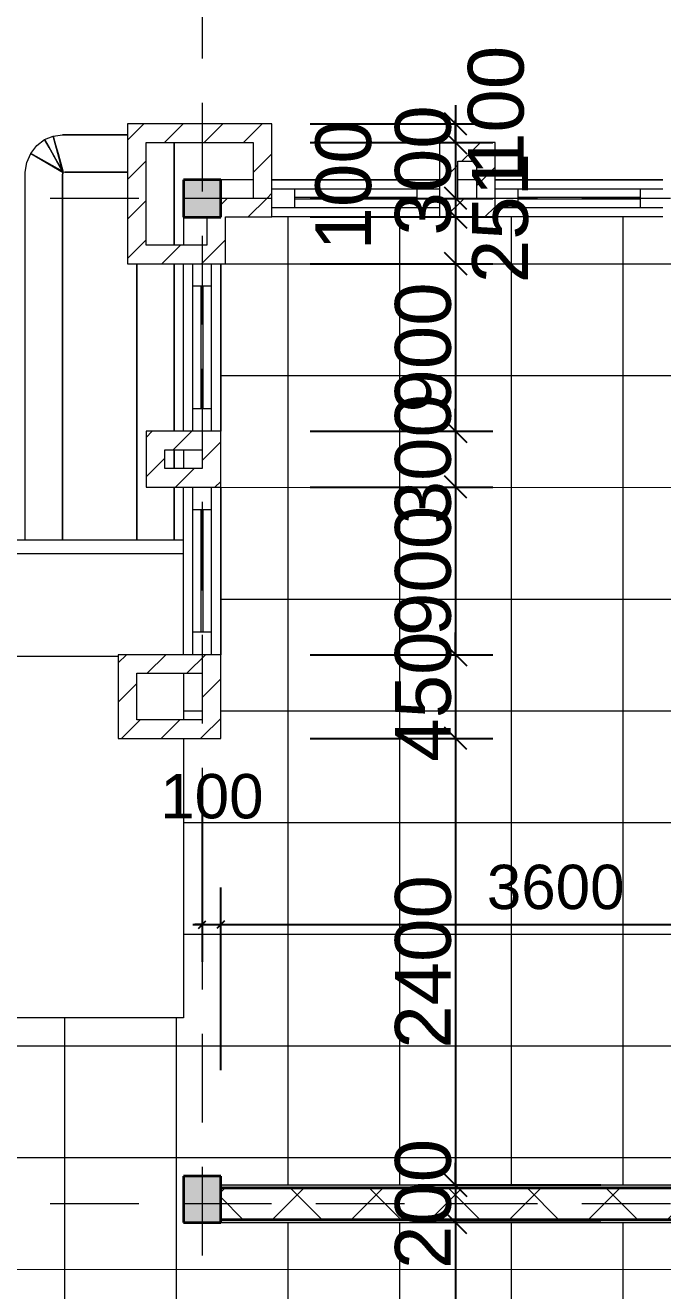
# Model space of a CAD drawing. Header units: millimetres. Extents: x -20510 to 108935, y -243239 to 20306.
# Drawn here: x -400 to 3025, y -97666 to -90870 of the extents above; entities that cross this region are included whole.
import ezdxf

# ---------------------------------------------------------------- set-up
doc = ezdxf.new("R2010")
doc.units = ezdxf.units.MM
doc.linetypes.add('Hidden', pattern=[714.375, 476.25, -238.125])
for name, color, linetype, lineweight in [('A-ANNO-DIMS', 1, 'Continuous', 9), ('A-FLOR', 7, 'Continuous', 9), ('A-FLOR-PATT', 8, 'Continuous', 9), ('A-GLAZ', 4, 'Continuous', 18), ('A-WALL', 7, 'Continuous', 25), ('A-WALL-PATT', 8, 'Continuous', 18), ('G-IMPT', 8, 'Continuous', 9), ('S-COLS', 7, 'Continuous', 25), ('S-GRID', 1, 'Continuous', 9)]:
    doc.layers.add(name, color=color, linetype=linetype, lineweight=lineweight)
doc.styles.add('Arial_2', font='arial.ttf', dxfattribs={"height": 300})
doc.styles.add('Arial_5', font='arial.ttf', dxfattribs={"height": 238.125})
doc.dimstyles.new('kt_nam', dxfattribs={"dimscale": 304.8, "dimtxt": 255.06485, "dimasz": 0.393701, "dimexe": 0.656168, "dimexo": 0.0625, "dimgap": 0.065617, "dimtad": 1, "dimdec": 0, "dimzin": 0, "dimdsep": 46, "dimtxsty": 'Arial_2', "dimblk1": 'OBLIQUE', "dimblk2": 'OBLIQUE', "dimsah": 1, "dimcen": 0.09, "dimdle": 0.328084, "dimazin": 0, "dimtfac": 1, "dimtdec": 4, "dimtix": 1, "dimtmove": 2, "dimatfit": 3, "dimfxl": 2.624672, "dimfxlon": 1, "dimtvp": 1, "dimtolj": 1, "dimtzin": 0, "dimarcsym": 2})
doc.dimstyles.new('kt_nam_1', dxfattribs={"dimscale": 304.8, "dimtxt": 255.06485, "dimasz": 0.393701, "dimexe": 0.656168, "dimexo": 0.0625, "dimgap": 0.065617, "dimtad": 1, "dimdec": 0, "dimzin": 0, "dimdsep": 46, "dimtxsty": 'Arial_2', "dimblk1": 'OBLIQUE', "dimblk2": 'OBLIQUE', "dimsah": 1, "dimcen": 0.09, "dimdle": 0.328084, "dimazin": 0, "dimtfac": 1, "dimtdec": 4, "dimtix": 1, "dimtmove": 0, "dimatfit": 3, "dimfxl": 2.624672, "dimfxlon": 1, "dimtvp": 1, "dimtolj": 1, "dimtzin": 0, "dimarcsym": 2})
doc.dimstyles.new('SecretInternalLinAngDimStyle5p4736185', dxfattribs={"dimscale": 304.8, "dimtxt": 242.94927, "dimasz": 0.130208, "dimexe": 0.656168, "dimexo": 0.0625, "dimgap": 0.260417, "dimtad": 1, "dimdec": 0, "dimrnd": 100, "dimzin": 0, "dimdsep": 46, "dimtxsty": 'Arial_5', "dimblk1": 'OBLIQUE', "dimblk2": 'OBLIQUE', "dimsah": 1, "dimcen": 0.09, "dimdle": 0.492126, "dimazin": 0, "dimtfac": 1, "dimtdec": 4, "dimtix": 1, "dimtmove": 0, "dimatfit": 3, "dimfxl": 2.624672, "dimfxlon": 1, "dimtvp": 1, "dimtolj": 1, "dimtzin": 0, "dimarcsym": 2})
doc.dimstyles.new('SecretInternalLinAngDimStyle5p4736185_1', dxfattribs={"dimscale": 304.8, "dimtxt": 242.94927, "dimasz": 0.130208, "dimexe": 0.656168, "dimexo": 0.0625, "dimgap": 0.260417, "dimtad": 1, "dimdec": 0, "dimrnd": 100, "dimzin": 0, "dimdsep": 46, "dimtxsty": 'Arial_5', "dimblk1": 'OBLIQUE', "dimblk2": 'OBLIQUE', "dimsah": 1, "dimcen": 0.09, "dimdle": 0.492126, "dimazin": 0, "dimtfac": 1, "dimtdec": 4, "dimtix": 1, "dimtmove": 2, "dimatfit": 3, "dimfxl": 2.624672, "dimfxlon": 1, "dimtvp": 1, "dimtolj": 1, "dimtzin": 0, "dimarcsym": 2})
pattern_1 = [(45, (0, -105000), (-106.066, 106.066), [])]
pattern_2 = [(0, (0, -105000), (406.4, 101.6), [33.528, -271.272, 33.528, -271.272, -1625.6]), (0, (0, -105000), (406.4, 101.6), [-609.6, 33.528, -576.072, 33.528, -271.272, -711.2]), (0, (0, -105000), (406.4, 101.6), [-1524, 33.528, -169.672, 33.528, -474.472]), (120, (152.4, -104949.2), (-291.18818, 301.15272), [33.528, -271.272, 33.528, -271.272, -1625.6]), (120, (152.4, -104949.2), (-291.18818, 301.15272), [-609.6, 33.528, -576.072, 33.528, -271.272, -711.2]), (120, (152.4, -104949.2), (-291.18818, 301.15272), [-1524, 33.528, -169.672, 33.528, -474.472]), (240, (203.2, -104746), (-115.21182, -402.75272), [33.528, -271.272, 33.528, -271.272, -1625.6]), (240, (203.2, -104746), (-115.21182, -402.75272), [-609.6, 33.528, -576.072, 33.528, -271.272, -711.2]), (240, (203.2, -104746), (-115.21182, -402.75272), [-1524, 33.528, -169.672, 33.528, -474.472])]

# ---------------------------------------------------------------- blocks, each defined once
blk = doc.blocks.new('Window_K2_Stack - Window_K2_Stack-2377845-04_MẶT BẰNG TẦNG 4')
at = {"layer": 'A-GLAZ'}
for p, q in [((-450, 100), (450, 100)), ((-450, 100), (450, 100)), ((-450, 50), (450, 50)), ((-328.75, -50), (-328.75, 50)), ((-328.75, 5), (328.75, 5)), ((328.75, -50), (328.75, 50)), ((-450, -50), (450, -50)), ((-328.75, -5), (328.75, -5)), ((450, -100), (-450, -100)), ((-450, -100), (450, -100))]:
    blk.add_line(p, q, dxfattribs=at)
blk = doc.blocks.new('M_Concrete-Rectangular-Column - COT200X250-2391840-04_MẶT BẰNG TẦNG 4')
at = {"layer": 'S-COLS', "lineweight": 35}
blk.add_hatch(color=256, dxfattribs=at).paths.add_polyline_path([(100, -125), (100, 125), (-100, 125), (-100, -125)])
for p, q in [((100, 125), (-100, 125)), ((-100, 125), (-100, -125)), ((100, -125), (100, 125)), ((-100, -125), (100, -125))]:
    blk.add_line(p, q, dxfattribs=at)
blk = doc.blocks.new('M_Concrete-Rectangular-Column - COT200X200-2391842-04_MẶT BẰNG TẦNG 4')
at = {"layer": 'S-COLS', "lineweight": 35}
blk.add_hatch(color=256, dxfattribs=at).paths.add_polyline_path([(100, -100), (100, 100), (-100, 100), (-100, -100)])
for p, q in [((100, 100), (-100, 100)), ((-100, 100), (-100, -100)), ((100, -100), (100, 100)), ((-100, -100), (100, -100))]:
    blk.add_line(p, q, dxfattribs=at)
blk = doc.blocks.new('Mat_Tien_3dsMax - Sync_3dsMax_To_Revit-2401403-04_MẶT BẰNG TẦNG 4')
at = {"layer": 'G-IMPT'}
for p, q in [((-696.1, 6916.7), (-649.3, 6935.5)), ((-696.1, 6916.7), (-649.3, 6935.5)), ((-649.3, 6935.5), (-599.8, 6941.8)), ((-649.3, 6935.5), (-599.8, 6941.8)), ((-599.8, 6941.8), (-250, 6941.8)), ((-250, 6941.8), (-599.8, 6941.8)), ((-770.2, 6842.7), (-737.3, 6885.5)), ((-770.2, 6842.7), (-737.3, 6885.5)), ((-737.3, 6885.5), (-696.1, 6916.7)), ((-737.3, 6885.5), (-696.1, 6916.7)), ((0, 6901), (0, 6350)), ((0, 6350), (0, 6901)), ((-791.9, 6792.9), (-770.2, 6842.7)), ((-791.9, 6792.9), (-770.2, 6842.7)), ((-598.5, 6744.5), (-770.2, 6842.7)), ((-770.2, 6842.7), (-596.7, 6740.3)), ((-799.8, 6741.8), (-791.9, 6792.9)), ((-799.8, 6741.8), (-791.9, 6792.9)), ((-799.8, 4764.5), (-799.8, 6741.8)), ((-600.5, 6748.1), (-597.7, 6745.3)), ((-599.8, 6726.5), (-598.2, 6736.7)), ((-598.2, 6736.7), (-599.8, 6726.5)), ((-587.2, 6741.8), (-598.7, 6740.3)), ((-587.2, 6741.8), (-598.7, 6740.3)), ((-598.7, 6740.3), (-596.6, 6741.2)), ((-598.2, 6736.7), (-596.7, 6740.3)), ((-596.7, 6740.3), (-598.2, 6736.7)), ((-596.7, 6740.3), (-595, 6742.5)), ((-595, 6742.5), (-596.7, 6740.3)), ((-596.6, 6741.2), (-595, 6742.5)), ((-596.6, 6741.2), (-595, 6742.5)), ((-587.2, 6741.8), (-250, 6741.8)), ((-250, 6741.8), (-587.2, 6741.8)), ((-599.8, 4764.5), (-599.8, 6726.5)), ((-599.8, 6726.5), (-599.8, 4764.5)), ((-200, 6250), (-200, 4764.5)), ((-200, 4764.5), (-200, 6250)), ((0, 6250), (0, 5350)), ((0, 5350), (0, 6250)), ((0, 5250), (0, 5150)), ((0, 5150), (0, 5250)), ((0, 5050), (0, 4764.5)), ((0, 4764.5), (0, 5050)), ((50, 4764.5), (-6674.1, 4764.5)), ((-6603.4, 4693.8), (50, 4693.8)), ((-6051.8, 4142.2), (-300, 4142.4))]:
    blk.add_line(p, q, dxfattribs=at)
at = {"layer": 'G-IMPT', "flags": 128}
for points in [[(-649.3, 6935.5), (-637.2, 6888.8), (-625.1, 6842.1), (-613, 6795.5), (-600.9, 6748.8)], [(-598.8, 6749.1), (-611.4, 6795.7), (-624.1, 6842.3), (-636.7, 6888.9), (-649.3, 6935.5)], [(-600.9, 6748.8), (-613, 6795.5), (-625.1, 6842.1), (-637.2, 6888.8), (-649.3, 6935.5)], [(-649.3, 6935.5), (-636.7, 6888.9), (-624.1, 6842.3), (-611.4, 6795.7), (-598.8, 6749.1)], [(-600.9, 6748.8), (-624.7, 6790.8), (-648.5, 6832.8), (-672.3, 6874.8), (-696.1, 6916.7)], [(-696.1, 6916.7), (-672.3, 6874.8), (-648.5, 6832.8), (-624.7, 6790.8), (-600.9, 6748.8)], [(-598.7, 6749), (-623.1, 6790.9), (-647.4, 6832.9), (-671.8, 6874.8), (-696.1, 6916.7)], [(-696.1, 6916.7), (-672.3, 6874.8), (-648.5, 6832.8), (-624.7, 6790.8), (-600.9, 6748.8)], [(-600.9, 6748.8), (-600.8, 6748.6), (-600.7, 6748.4), (-600.6, 6748.2), (-600.5, 6748.1)], [(-600.9, 6748.8), (-600.8, 6748.6), (-600.7, 6748.4), (-600.6, 6748.2), (-600.5, 6748.1)], [(-598.7, 6740.3), (-599.3, 6742.4), (-599.8, 6744.5), (-600.4, 6746.7), (-600.9, 6748.8)], [(-600.5, 6748.1), (-600.6, 6748.2), (-600.7, 6748.4), (-600.8, 6748.6), (-600.9, 6748.8)], [(-600.9, 6748.8), (-600.8, 6748.6), (-600.7, 6748.4), (-600.6, 6748.2), (-600.5, 6748.1)], [(-600.5, 6748.1), (-600.1, 6747.3), (-599.6, 6746.5), (-599.2, 6745.7), (-598.8, 6745)], [(-600.5, 6748.1), (-600.1, 6747.3), (-599.6, 6746.5), (-599.2, 6745.7), (-598.8, 6745)], [(-598.8, 6745), (-599.2, 6745.7), (-599.6, 6746.5), (-600.1, 6747.3), (-600.5, 6748.1)], [(-598.7, 6749), (-598.8, 6749), (-598.8, 6749.1), (-598.8, 6749.1), (-598.8, 6749.1)], [(-598.7, 6749), (-598.8, 6749), (-598.8, 6749.1), (-598.8, 6749.1), (-598.8, 6749.1)], [(-598.8, 6749.1), (-598.8, 6748.1), (-598.8, 6747.1), (-598.8, 6746), (-598.8, 6745)], [(-598.8, 6749.1), (-598.8, 6748.1), (-598.8, 6747.1), (-598.8, 6746), (-598.8, 6745)], [(-598.8, 6745), (-598.7, 6744.8), (-598.6, 6744.7), (-598.6, 6744.6), (-598.5, 6744.5)], [(-598.8, 6745), (-598.7, 6744.8), (-598.6, 6744.7), (-598.6, 6744.6), (-598.5, 6744.5)], [(-598.8, 6745), (-598.7, 6744.8), (-598.6, 6744.7), (-598.6, 6744.6), (-598.5, 6744.5)], [(-597.7, 6745.3), (-598, 6746.2), (-598.2, 6747.1), (-598.5, 6748.1), (-598.7, 6749)], [(-597.7, 6745.3), (-598, 6746.2), (-598.2, 6747.1), (-598.5, 6748.1), (-598.7, 6749)], [(-597.7, 6745.3), (-598, 6746.2), (-598.2, 6747.1), (-598.5, 6748.1), (-598.7, 6749)], [(-598.7, 6740.3), (-598.2, 6740.5), (-597.7, 6740.7), (-597.1, 6741), (-596.6, 6741.2)], [(-596.6, 6741.2), (-597.1, 6741), (-597.7, 6740.7), (-598.2, 6740.5), (-598.7, 6740.3)], [(-596.6, 6741.2), (-597.1, 6741), (-597.7, 6740.7), (-598.2, 6740.5), (-598.7, 6740.3)], [(-597.3, 6743.8), (-597.6, 6744), (-597.9, 6744.2), (-598.2, 6744.3), (-598.5, 6744.5)], [(-598.5, 6744.5), (-598, 6743.7), (-597.6, 6742.8), (-597.1, 6742), (-596.6, 6741.2)], [(-598.5, 6744.5), (-598, 6743.7), (-597.6, 6742.8), (-597.1, 6742), (-596.6, 6741.2)], [(-598.5, 6744.5), (-598, 6743.7), (-597.6, 6742.8), (-597.1, 6742), (-596.6, 6741.2)], [(-597.3, 6743.8), (-597.4, 6744.2), (-597.5, 6744.5), (-597.6, 6744.9), (-597.7, 6745.3)], [(-597.3, 6743.8), (-597.4, 6744.2), (-597.5, 6744.5), (-597.6, 6744.9), (-597.7, 6745.3)], [(-595, 6742.5), (-595.5, 6742.8), (-596.1, 6743.1), (-596.7, 6743.5), (-597.3, 6743.8)], [(-596.6, 6741.2), (-596.8, 6741.8), (-597, 6742.5), (-597.2, 6743.2), (-597.3, 6743.8)], [(-596.6, 6741.2), (-596.8, 6741.8), (-597, 6742.5), (-597.2, 6743.2), (-597.3, 6743.8)]]:
    blk.add_lwpolyline(points, dxfattribs=at)
blk = doc.blocks.new('Mat_Tien_3dsMax - Mat_Tien_3dsMax-2387879-04_MẶT BẰNG TẦNG 4')
blk.add_blockref('Mat_Tien_3dsMax - Sync_3dsMax_To_Revit-2401403-04_MẶT BẰNG TẦNG 4', (0, 0))
blk = doc.blocks.new('_Oblique')
at = {"color": 0, "linetype": 'ByBlock', "lineweight": -2}
blk.add_line((-0.5, -0.5), (0.5, 0.5), dxfattribs=at)
blk = doc.blocks.new('DIMBLOCK169-04_MẶT BẰNG TẦNG 4')
at = {"layer": 'A-ANNO-DIMS', "color": 0, "lineweight": -2, "transparency": 16777216}
for p, q in [((550, -94919.1), (550, -95900)), ((650, -96480.9), (650, -95500)), ((550, -95700), (510.3, -95700)), ((550, -95700), (650, -95700)), ((650, -95700), (689.7, -95700))]:
    blk.add_line(p, q, dxfattribs=at)
at = {"layer": 'Defpoints', "color": 0, "transparency": 16777216}
for p in [(550, -94900), (650, -95700), (650, -96500)]:
    blk.add_point(p, dxfattribs=at)
at = {"layer": 'A-ANNO-DIMS', "color": 0, "lineweight": -2, "transparency": 16777216, "xscale": 39.6875, "yscale": 39.6875, "zscale": 39.6875}
blk.add_blockref('_Oblique', (550, -95700), dxfattribs=at)
at = {"layer": 'A-ANNO-DIMS', "color": 0, "lineweight": -2, "transparency": 16777216, "xscale": 39.6875, "yscale": 39.6875, "zscale": 39.6875, "rotation": 180}
blk.add_blockref('_Oblique', (650, -95700), dxfattribs=at)
at = {"layer": 'A-ANNO-DIMS', "color": 0, "transparency": 16777216, "insert": (325.3, -94890.9), "char_height": 238.12, "width": 659.327, "attachment_point": 1, "line_spacing_factor": 0.941778, "style": 'Arial_5'}
blk.add_mtext('\\A1;100', dxfattribs=at)
blk = doc.blocks.new('DIMBLOCK170-04_MẶT BẰNG TẦNG 4')
at = {"layer": 'A-ANNO-DIMS', "color": 0, "lineweight": -2, "transparency": 16777216}
for p, q in [((4250, -94919.1), (4250, -95900)), ((650, -96480.9), (650, -95500)), ((500, -95700), (4400, -95700))]:
    blk.add_line(p, q, dxfattribs=at)
at = {"layer": 'Defpoints', "color": 0, "transparency": 16777216}
for p in [(4250, -94900), (4250, -95700), (650, -96500)]:
    blk.add_point(p, dxfattribs=at)
at = {"layer": 'A-ANNO-DIMS', "color": 0, "lineweight": -2, "transparency": 16777216, "xscale": 39.6875, "yscale": 39.6875, "zscale": 39.6875, "rotation": 180}
blk.add_blockref('_Oblique', (650, -95700), dxfattribs=at)
at = {"layer": 'A-ANNO-DIMS', "color": 0, "lineweight": -2, "transparency": 16777216, "xscale": 39.6875, "yscale": 39.6875, "zscale": 39.6875}
blk.add_blockref('_Oblique', (4250, -95700), dxfattribs=at)
at = {"layer": 'A-ANNO-DIMS', "color": 0, "transparency": 16777216, "insert": (2450, -95499), "char_height": 238.12, "width": 879.103, "attachment_point": 5, "style": 'Arial_5'}
blk.add_mtext('\\A1;3600', dxfattribs=at)
blk = doc.blocks.new('DIMBLOCK205-04_MẶT BẰNG TẦNG 4')
at = {"layer": 'A-ANNO-DIMS', "color": 0, "lineweight": -2, "transparency": 16777216}
for p, q in [((1911.7, -91299), (1911.7, -91599)), ((1130.7, -91399), (2111.7, -91399)), ((1130.7, -91499), (2111.7, -91499))]:
    blk.add_line(p, q, dxfattribs=at)
at = {"layer": 'Defpoints', "color": 0, "transparency": 16777216}
for p in [(1111.7, -91399), (1111.7, -91499), (1911.7, -91499)]:
    blk.add_point(p, dxfattribs=at)
at = {"layer": 'A-ANNO-DIMS', "color": 0, "lineweight": -2, "transparency": 16777216, "xscale": 119.9999999999999, "yscale": 119.9999999999999, "zscale": 119.9999999999999}
for p, rotation in [((1911.7, -91399), 90), ((1911.7, -91499), 270)]:
    blk.add_blockref('_Oblique', p, dxfattribs=dict(at, rotation=rotation))
at = {"layer": 'A-ANNO-DIMS', "color": 0, "transparency": 16777216, "insert": (1978.2, -91678.6), "char_height": 300, "width": 550.94, "attachment_point": 1, "rotation": 90, "line_spacing_factor": 0.941778, "style": 'Arial_2'}
blk.add_mtext('\\A1;100', dxfattribs=at)
blk = doc.blocks.new('DIMBLOCK206-04_MẶT BẰNG TẦNG 4')
at = {"layer": 'A-ANNO-DIMS', "color": 0, "lineweight": -2, "transparency": 16777216}
for p, q in [((1911.7, -91499), (1911.7, -91379)), ((1130.7, -91499), (2111.7, -91499)), ((1911.7, -91499), (1911.7, -91799)), ((1130.7, -91799), (2111.7, -91799)), ((1911.7, -91799), (1911.7, -91919))]:
    blk.add_line(p, q, dxfattribs=at)
at = {"layer": 'Defpoints', "color": 0, "transparency": 16777216}
for p in [(1111.7, -91499), (1111.7, -91799), (1911.7, -91799)]:
    blk.add_point(p, dxfattribs=at)
at = {"layer": 'A-ANNO-DIMS', "color": 0, "lineweight": -2, "transparency": 16777216, "xscale": 119.9999999999999, "yscale": 119.9999999999999, "zscale": 119.9999999999999}
for p, rotation in [((1911.7, -91499), 270), ((1911.7, -91799), 90)]:
    blk.add_blockref('_Oblique', p, dxfattribs=dict(at, rotation=rotation))
at = {"layer": 'A-ANNO-DIMS', "color": 0, "transparency": 16777216, "insert": (1738.4, -91649), "char_height": 300, "width": 550.94, "attachment_point": 5, "rotation": 90, "style": 'Arial_2'}
blk.add_mtext('\\A1;300', dxfattribs=at)
blk = doc.blocks.new('DIMBLOCK207-04_MẶT BẰNG TẦNG 4')
at = {"layer": 'A-ANNO-DIMS', "color": 0, "lineweight": -2, "transparency": 16777216}
for p, q in [((1911.7, -91699), (1911.7, -91999)), ((1130.7, -91799), (2111.7, -91799)), ((1130.7, -91899), (2111.7, -91899))]:
    blk.add_line(p, q, dxfattribs=at)
at = {"layer": 'Defpoints', "color": 0, "transparency": 16777216}
for p in [(1111.7, -91799), (1111.7, -91899), (1911.7, -91899)]:
    blk.add_point(p, dxfattribs=at)
at = {"layer": 'A-ANNO-DIMS', "color": 0, "lineweight": -2, "transparency": 16777216, "xscale": 119.9999999999999, "yscale": 119.9999999999999, "zscale": 119.9999999999999}
for p, rotation in [((1911.7, -91799), 90), ((1911.7, -91899), 270)]:
    blk.add_blockref('_Oblique', p, dxfattribs=dict(at, rotation=rotation))
at = {"layer": 'A-ANNO-DIMS', "color": 0, "transparency": 16777216, "insert": (1158.3, -92078.6), "char_height": 300, "width": 550.94, "attachment_point": 1, "rotation": 90, "line_spacing_factor": 0.941778, "style": 'Arial_2'}
blk.add_mtext('\\A1;100', dxfattribs=at)
blk = doc.blocks.new('DIMBLOCK208-04_MẶT BẰNG TẦNG 4')
at = {"layer": 'A-ANNO-DIMS', "color": 0, "lineweight": -2, "transparency": 16777216}
for p, q in [((1911.7, -91799), (1911.7, -92250)), ((1130.7, -91899), (2111.7, -91899)), ((1130.7, -92150), (2111.7, -92150))]:
    blk.add_line(p, q, dxfattribs=at)
at = {"layer": 'Defpoints', "color": 0, "transparency": 16777216}
for p in [(1111.7, -91899), (1111.7, -92150), (1911.7, -92150)]:
    blk.add_point(p, dxfattribs=at)
at = {"layer": 'A-ANNO-DIMS', "color": 0, "lineweight": -2, "transparency": 16777216, "xscale": 119.9999999999999, "yscale": 119.9999999999999, "zscale": 119.9999999999999}
for p, rotation in [((1911.7, -91899), 90), ((1911.7, -92150), 270)]:
    blk.add_blockref('_Oblique', p, dxfattribs=dict(at, rotation=rotation))
at = {"layer": 'A-ANNO-DIMS', "color": 0, "transparency": 16777216, "insert": (2001, -92254.1), "char_height": 300, "width": 550.94, "attachment_point": 1, "rotation": 90, "line_spacing_factor": 0.941778, "style": 'Arial_2'}
blk.add_mtext('\\A1;251', dxfattribs=at)
blk = doc.blocks.new('DIMBLOCK209-04_MẶT BẰNG TẦNG 4')
at = {"layer": 'A-ANNO-DIMS', "color": 0, "lineweight": -2, "transparency": 16777216}
for p, q in [((1911.7, -92050), (1911.7, -93150)), ((1130.7, -92150), (2111.7, -92150)), ((1130.7, -93050), (2111.7, -93050))]:
    blk.add_line(p, q, dxfattribs=at)
at = {"layer": 'Defpoints', "color": 0, "transparency": 16777216}
for p in [(1111.7, -92150), (1111.7, -93050), (1911.7, -93050)]:
    blk.add_point(p, dxfattribs=at)
at = {"layer": 'A-ANNO-DIMS', "color": 0, "lineweight": -2, "transparency": 16777216, "xscale": 119.9999999999999, "yscale": 119.9999999999999, "zscale": 119.9999999999999}
for p, rotation in [((1911.7, -92150), 90), ((1911.7, -93050), 270)]:
    blk.add_blockref('_Oblique', p, dxfattribs=dict(at, rotation=rotation))
at = {"layer": 'A-ANNO-DIMS', "color": 0, "transparency": 16777216, "insert": (1738.5, -92600), "char_height": 300, "width": 550.94, "attachment_point": 5, "rotation": 90, "style": 'Arial_2'}
blk.add_mtext('\\A1;900', dxfattribs=at)
blk = doc.blocks.new('DIMBLOCK210-04_MẶT BẰNG TẦNG 4')
at = {"layer": 'A-ANNO-DIMS', "color": 0, "lineweight": -2, "transparency": 16777216}
for p, q in [((1911.7, -93050), (1911.7, -92930)), ((1130.7, -93050), (2111.7, -93050)), ((1911.7, -93050), (1911.7, -93350)), ((1130.7, -93350), (2111.7, -93350)), ((1911.7, -93350), (1911.7, -93470))]:
    blk.add_line(p, q, dxfattribs=at)
at = {"layer": 'Defpoints', "color": 0, "transparency": 16777216}
for p in [(1111.7, -93050), (1111.7, -93350), (1911.7, -93350)]:
    blk.add_point(p, dxfattribs=at)
at = {"layer": 'A-ANNO-DIMS', "color": 0, "lineweight": -2, "transparency": 16777216, "xscale": 119.9999999999999, "yscale": 119.9999999999999, "zscale": 119.9999999999999}
for p, rotation in [((1911.7, -93050), 270), ((1911.7, -93350), 90)]:
    blk.add_blockref('_Oblique', p, dxfattribs=dict(at, rotation=rotation))
at = {"layer": 'A-ANNO-DIMS', "color": 0, "transparency": 16777216, "insert": (1738.4, -93200), "char_height": 300, "width": 550.94, "attachment_point": 5, "rotation": 90, "style": 'Arial_2'}
blk.add_mtext('\\A1;300', dxfattribs=at)
blk = doc.blocks.new('DIMBLOCK211-04_MẶT BẰNG TẦNG 4')
at = {"layer": 'A-ANNO-DIMS', "color": 0, "lineweight": -2, "transparency": 16777216}
for p, q in [((1911.7, -93250), (1911.7, -94350)), ((1130.7, -93350), (2111.7, -93350)), ((1130.7, -94250), (2111.7, -94250))]:
    blk.add_line(p, q, dxfattribs=at)
at = {"layer": 'Defpoints', "color": 0, "transparency": 16777216}
for p in [(1111.7, -93350), (1111.7, -94250), (1911.7, -94250)]:
    blk.add_point(p, dxfattribs=at)
at = {"layer": 'A-ANNO-DIMS', "color": 0, "lineweight": -2, "transparency": 16777216, "xscale": 119.9999999999999, "yscale": 119.9999999999999, "zscale": 119.9999999999999}
for p, rotation in [((1911.7, -93350), 90), ((1911.7, -94250), 270)]:
    blk.add_blockref('_Oblique', p, dxfattribs=dict(at, rotation=rotation))
at = {"layer": 'A-ANNO-DIMS', "color": 0, "transparency": 16777216, "insert": (1738.5, -93800), "char_height": 300, "width": 550.94, "attachment_point": 5, "rotation": 90, "style": 'Arial_2'}
blk.add_mtext('\\A1;900', dxfattribs=at)
blk = doc.blocks.new('DIMBLOCK212-04_MẶT BẰNG TẦNG 4')
at = {"layer": 'A-ANNO-DIMS', "color": 0, "lineweight": -2, "transparency": 16777216}
for p, q in [((1911.7, -94250), (1911.7, -94130)), ((1130.7, -94250), (2111.7, -94250)), ((1911.7, -94250), (1911.7, -94700)), ((1130.7, -94700), (2111.7, -94700)), ((1911.7, -94700), (1911.7, -94820))]:
    blk.add_line(p, q, dxfattribs=at)
at = {"layer": 'Defpoints', "color": 0, "transparency": 16777216}
for p in [(1111.7, -94250), (1111.7, -94700), (1911.7, -94700)]:
    blk.add_point(p, dxfattribs=at)
at = {"layer": 'A-ANNO-DIMS', "color": 0, "lineweight": -2, "transparency": 16777216, "xscale": 119.9999999999999, "yscale": 119.9999999999999, "zscale": 119.9999999999999}
for p, rotation in [((1911.7, -94250), 270), ((1911.7, -94700), 90)]:
    blk.add_blockref('_Oblique', p, dxfattribs=dict(at, rotation=rotation))
at = {"layer": 'A-ANNO-DIMS', "color": 0, "transparency": 16777216, "insert": (1738.5, -94475), "char_height": 300, "width": 550.94, "attachment_point": 5, "rotation": 90, "style": 'Arial_2'}
blk.add_mtext('\\A1;450', dxfattribs=at)
blk = doc.blocks.new('DIMBLOCK213-04_MẶT BẰNG TẦNG 4')
at = {"layer": 'A-ANNO-DIMS', "color": 0, "lineweight": -2, "transparency": 16777216}
for p, q in [((1911.7, -94600), (1911.7, -97200)), ((1130.7, -94700), (2111.7, -94700)), ((2692.6, -97100), (1711.7, -97100))]:
    blk.add_line(p, q, dxfattribs=at)
at = {"layer": 'Defpoints', "color": 0, "transparency": 16777216}
for p in [(1111.7, -94700), (1911.7, -97100), (2711.7, -97100)]:
    blk.add_point(p, dxfattribs=at)
at = {"layer": 'A-ANNO-DIMS', "color": 0, "lineweight": -2, "transparency": 16777216, "xscale": 119.9999999999999, "yscale": 119.9999999999999, "zscale": 119.9999999999999}
for p, rotation in [((1911.7, -94700), 90), ((1911.7, -97100), 270)]:
    blk.add_blockref('_Oblique', p, dxfattribs=dict(at, rotation=rotation))
at = {"layer": 'A-ANNO-DIMS', "color": 0, "transparency": 16777216, "insert": (1738.5, -95900), "char_height": 300, "width": 734.587, "attachment_point": 5, "rotation": 90, "style": 'Arial_2'}
blk.add_mtext('\\A1;2400', dxfattribs=at)
blk = doc.blocks.new('DIMBLOCK214-04_MẶT BẰNG TẦNG 4')
at = {"layer": 'A-ANNO-DIMS', "color": 0, "lineweight": -2, "transparency": 16777216}
for p, q in [((1911.7, -97100), (1911.7, -96980)), ((2692.6, -97100), (1711.7, -97100)), ((1911.7, -97100), (1911.7, -97300)), ((2692.6, -97300), (1711.7, -97300)), ((1911.7, -97300), (1911.7, -97420))]:
    blk.add_line(p, q, dxfattribs=at)
at = {"layer": 'Defpoints', "color": 0, "transparency": 16777216}
for p in [(2711.7, -97100), (1911.7, -97300), (2711.7, -97300)]:
    blk.add_point(p, dxfattribs=at)
at = {"layer": 'A-ANNO-DIMS', "color": 0, "lineweight": -2, "transparency": 16777216, "xscale": 119.9999999999999, "yscale": 119.9999999999999, "zscale": 119.9999999999999}
for p, rotation in [((1911.7, -97100), 270), ((1911.7, -97300), 90)]:
    blk.add_blockref('_Oblique', p, dxfattribs=dict(at, rotation=rotation))
at = {"layer": 'A-ANNO-DIMS', "color": 0, "transparency": 16777216, "insert": (1738.5, -97200), "char_height": 300, "width": 550.94, "attachment_point": 5, "rotation": 90, "style": 'Arial_2'}
blk.add_mtext('\\A1;200', dxfattribs=at)
blk = doc.blocks.new('DIMBLOCK215-04_MẶT BẰNG TẦNG 4')
at = {"layer": 'A-ANNO-DIMS', "color": 0, "lineweight": -2, "transparency": 16777216}
for p, q in [((1911.7, -97200), (1911.7, -99600)), ((2692.6, -97300), (1711.7, -97300)), ((2692.6, -99500), (1711.7, -99500))]:
    blk.add_line(p, q, dxfattribs=at)
at = {"layer": 'Defpoints', "color": 0, "transparency": 16777216}
for p in [(2711.7, -97300), (1911.7, -99500), (2711.7, -99500)]:
    blk.add_point(p, dxfattribs=at)
at = {"layer": 'A-ANNO-DIMS', "color": 0, "lineweight": -2, "transparency": 16777216, "xscale": 119.9999999999999, "yscale": 119.9999999999999, "zscale": 119.9999999999999}
for p, rotation in [((1911.7, -97300), 90), ((1911.7, -99500), 270)]:
    blk.add_blockref('_Oblique', p, dxfattribs=dict(at, rotation=rotation))
at = {"layer": 'A-ANNO-DIMS', "color": 0, "transparency": 16777216, "insert": (1738.5, -98400), "char_height": 300, "width": 734.587, "attachment_point": 5, "rotation": 90, "style": 'Arial_2'}
blk.add_mtext('\\A1;2200', dxfattribs=at)

msp = doc.modelspace()

# ---------------------------------------------------------------- hatches: boundary and pattern name
at = {"layer": 'A-FLOR-PATT'}
h = msp.add_hatch(dxfattribs=at)
h.set_pattern_fill('FP_6', color=256, style=0, pattern_type=2)
h.set_pattern_definition([(0.0043, (16612.5, -97550.4), (-0.045, 600), []), (90.004, (16612.5, -97550.4), (-600, -0.042), [])])
h.paths.add_polyline_path([(450, -105100.9), (825, -105100.8), (825, -104951), (650, -104951), (650, -105100), (450, -105100), (450, -104900), (574, -104900), (574, -104750), (450, -104750), (450, -105100)])
h.paths.add_polyline_path([(1925, -105100.8), (2025, -105100.7), (2025, -105001), (1925, -105001)])
h.paths.add_polyline_path([(3125, -105100.7), (3225, -105100.7), (3225, -105001), (3125, -105001)])
h.paths.add_polyline_path([(4250, -105100.6), (11550, -105100), (11550, -99700), (8150, -99700), (8150, -99750), (7950, -99750), (7950, -99700), (7270, -99700), (7270, -99500), (12580, -99500), (12580, -99700), (11750, -99700), (11750, -104900), (22350, -104900), (22350, -99700), (22250, -99700), (22250, -99500), (23080, -99500), (23080, -99700), (22550, -99700), (22550, -104900), (25950, -104900), (25950, -99700), (24080, -99700), (24080, -99500), (31170, -99500), (31170, -99700), (29750, -99700), (29750, -99750), (29550, -99750), (29550, -99700), (26150, -99700), (26150, -105099), (32150, -105098.5), (32150, -105006), (32250, -105006), (32251.1, -105098.5), (33450, -105098.4), (33450, -105006), (33550, -105006), (33550, -104901), (37250, -104900), (37250, -104750), (37025, -104750), (37025, -104650), (37050, -104650), (37050, -101600), (37150, -101600), (37150, -102450), (37254.9, -102450), (37260.1, -99700), (37250, -99700), (37250, -99750), (37050, -99750), (37050, -99700), (33450, -99700), (33450, -99750), (33250, -99750), (33250, -99700), (32570, -99700), (32570, -99500), (37050, -99500), (37050, -97300), (33220, -97300), (33220, -97100), (33250, -97100), (33249.6, -94962.3), (33229.6, -94959.1), (33218.4, -94955.4), (33204.2, -94946.2), (33198.9, -94942), (33189.7, -94931.5), (33179.7, -94912.4), (33176.2, -94900.8), (33175.2, -94881.6), (33178.7, -94864.4), (33184.8, -94850.1), (33194.5, -94837.3), (33205.5, -94827), (33218.9, -94818.1), (33218.9, -93025.5), (33250, -93025.5), (33250, -90200), (29750, -90200), (29750, -93701.8), (29781.1, -93694.4), (30299.2, -93452.8), (30346.5, -93258.4), (30478.5, -93541.6), (30525.8, -93347.2), (31075, -93091.1), (31075, -93095.7), (31094.6, -93091.1), (31094.6, -93093.6), (31105.3, -93091.1), (31105.3, -94819.4), (31123.5, -94831.6), (31135.5, -94845.3), (31143.7, -94858.9), (31147.7, -94877.9), (31148.6, -94897.5), (31142.7, -94915.7), (31133.9, -94933), (31119.1, -94947.4), (31102.8, -94955.6), (31090, -94960.8), (31074.6, -94961.5), (31053.8, -94959), (31043.9, -94955.6), (31025.7, -94943.4), (31013.7, -94929.7), (31005.5, -94916.1), (31000.6, -94900), (29823, -94900), (29819.5, -94916.1), (29809.4, -94932.8), (29795.4, -94947.1), (29779.1, -94956.8), (29765.8, -94960.5), (29750, -94961.5), (29750, -97100), (32220, -97100), (32220, -97300), (29540, -97300), (29540, -97100), (29550, -97100), (29550, -91900), (23000, -91900), (23000, -92900), (22550, -92900), (22550, -97100), (25950, -97100), (25950, -97050), (26150, -97050), (26150, -97100), (28540, -97100), (28540, -97300), (22340, -97300), (22340, -97100), (22350, -97100), (22350, -92900), (19900, -92900), (19900, -91900), (15350, -91900), (15350, -97100), (18750, -97100), (18750, -97050), (18950, -97050), (18950, -97100), (21340, -97100), (21340, -97300), (15140, -97300), (15140, -97100), (15150, -97100), (15150, -91900), (8150, -91900), (8150, -97100), (11550, -97100), (11550, -97050), (11750, -97050), (11750, -97100), (14140, -97100), (14140, -97300), (6270, -97300), (6270, -97100), (7950, -97100), (7949.6, -94962.3), (7929.6, -94959.1), (7918.4, -94955.4), (7907.3, -94948.4), (7898.9, -94942), (7889.7, -94931.5), (7879.7, -94912.4), (7876.1, -94900), (7875.2, -94881.6), (7878.7, -94864.4), (7884.8, -94850.1), (7894.5, -94837.3), (7905.5, -94827), (7918.9, -94818.1), (7918.9, -93025.5), (7950, -93025.5), (7950, -90200), (4450, -90200), (4450, -97100), (5270, -97100), (5270, -97300), (450, -97300), (450, -97050), (650, -97050), (650, -97100), (4250, -97100), (4250, -91700.8), (4225, -91700.8), (4225, -91899), (675, -91899), (675, -92150), (650, -92150), (650, -94700), (450, -94700), (450, -96200), (-4025.9, -96200), (-4050, -100600), (450, -100600), (450, -102100), (650, -102100), (650, -104650), (675, -104650), (675, -104851), (925, -104851), (925, -104901), (4225, -104901), (4225, -104956), (4250, -104956), (4250, -105100)])
h.paths.add_polyline_path([(34550, -105098.3), (34650, -105098.3), (34650, -105001), (34550, -105001)])
h.paths.add_polyline_path([(35750, -105098.2), (35850, -105098.2), (35850, -105001), (35750, -105001)])
h.paths.add_polyline_path([(36950, -105098.2), (37050, -105098.1), (37050, -105000), (36950, -105000)])
h.paths.add_polyline_path([(37250.8, -104650), (37252.5, -103750), (37250, -103750), (37250, -104650)])
h.paths.add_polyline_path([(37252.7, -103650), (37252.9, -103550), (37150, -103550), (37150, -103650), (37250, -103650)])
h.paths.add_polyline_path([(450, -103650), (550, -103650), (550, -103550), (450, -103550), (450, -103625.1)])
h.paths.add_polyline_path([(37250, -103450), (37253.1, -103450), (37254.7, -102550), (37250, -102550), (37250, -102750.1)])
h.paths.add_polyline_path([(450, -103450), (450, -103450), (450, -102750.1)])
h.paths.add_polyline_path([(450, -102450), (550, -102450), (550, -102200), (450, -102200), (450, -102450)])
h.paths.add_polyline_path([(4450, -99750), (4250, -99750), (4250, -99700), (650, -99700), (650, -99750), (450, -99750), (450, -99500), (5870, -99500), (5870, -99700), (4450, -99700)])
h.paths.add_polyline_path([(18950, -99750), (18750, -99750), (18750, -99700), (15350, -99700), (15350, -99750), (15150, -99750), (15150, -99700), (13980, -99700), (13980, -99500), (20850, -99500), (20850, -99700), (18950, -99700)])
h.paths.add_polyline_path([(37250, -99500), (37260.4, -99500), (37264.5, -97300), (37250, -97300), (37250, -99249.9)])
h.paths.add_polyline_path([(37255.3, -97100), (37264.9, -97100), (37269.7, -94530), (37250, -94530), (37250, -97100)])
h.paths.add_polyline_path([(35110.6, -97100), (37050, -97100), (37050, -97097.4), (35000, -97097.4), (35000, -96548.3), (34650, -96548.3), (34650, -97100), (35000.7, -97100)])
h.paths.add_polyline_path([(34084, -97100), (34550, -97100), (34550, -96500), (34650, -96500), (34650, -95700), (34550, -95700), (34550, -95600), (34350, -95600), (34350, -95500), (37050, -95500), (37050, -95498.3), (33450, -95498.3), (33450.7, -95500), (33550, -95500), (33550, -95600), (33450, -95600), (33450, -97100)])
h.paths.add_polyline_path([(6625.4, -94962.3), (6603.7, -94958.8), (6589.2, -94952.6), (6578, -94945), (6567.3, -94934), (6558, -94919.4), (6553.1, -94905.6), (6550.7, -94887.5), (6552.7, -94870.1), (6559.3, -94854.2), (6569.7, -94838.2), (6580.4, -94828.6), (6594.7, -94819.2), (6594.7, -93025.5), (6656.1, -93025.5), (6656.9, -94819.6), (6672.8, -94830), (6683.5, -94841), (6692.8, -94855.6), (6697.7, -94869.4), (6700.1, -94887.5), (6698.1, -94904.9), (6691.5, -94920.8), (6681.1, -94936.8), (6674, -94943.8), (6655.8, -94955.8), (6641, -94960.5), (6634, -94961.3)])
h.paths.add_polyline_path([(31925.4, -94962.3), (31903.7, -94958.8), (31889.2, -94952.6), (31878, -94945), (31867.3, -94934), (31858, -94919.4), (31853.1, -94905.6), (31850.7, -94887.5), (31852.7, -94870.1), (31859.3, -94854.2), (31869.7, -94838.2), (31880.4, -94828.6), (31894.7, -94819.2), (31894.7, -93025.5), (31956.1, -93025.5), (31956.9, -94819.6), (31972.8, -94830), (31983.5, -94841), (31992.8, -94855.6), (31997.7, -94869.4), (32000.1, -94887.5), (31998.1, -94904.9), (31991.5, -94920.8), (31981.1, -94936.8), (31974, -94943.8), (31955.8, -94955.8), (31941, -94960.5)])
h.paths.add_polyline_path([(550, -94600), (550, -94350), (450, -94350), (450, -94600)])
h.paths.add_polyline_path([(37269.9, -94430), (37275, -91699.9), (37250, -91700), (37250, -94430), (37255.3, -94430)])
h.paths.add_polyline_path([(550, -93250), (550, -93150), (450, -93150), (450, -93250)])
h.paths.add_polyline_path([(450, -93050), (450, -93050), (450, -92249.6)])
h.paths.add_polyline_path([(575, -92050), (575, -91900), (450, -91900), (450, -91700), (650, -91700), (650, -91799), (825, -91799), (825, -91699.3), (450, -91700), (450, -92050)])
h.paths.add_polyline_path([(3125, -91799), (3225, -91799), (3225, -91700.3), (3125, -91700.3)])
h.paths.add_polyline_path([(2025, -91799), (2025, -91699.8), (1925, -91699.8), (1925, -91799)])
h.paths.add_polyline_path([(9374.5, -91700), (29550, -91699.1), (29550, -91699.1), (8150, -91698.3), (8150, -91700), (8838, -91700)])
h.paths.add_polyline_path([(4250, -91699.9), (4250, -90000), (4250, -90000), (4250, -91699.9)])
at = {"layer": 'A-WALL-PATT', "lineweight": 9}
h = msp.add_hatch(dxfattribs=at)
h.set_pattern_fill('FP_1', color=256, style=0, pattern_type=2)
h.set_pattern_definition(pattern_1)
h.paths.add_polyline_path([(825, -91499), (925, -91499), (925, -91399), (150, -91399), (150, -91499), (795.8, -91499)])
h = msp.add_hatch(dxfattribs=at)
h.set_pattern_fill('FP_1', color=256, style=0, pattern_type=2)
h.set_pattern_definition(pattern_1)
h.paths.add_polyline_path([(250, -92150), (250, -91499), (150, -91499), (150, -92150)])
h = msp.add_hatch(dxfattribs=at)
h.set_pattern_fill('FP_1', color=256, style=0, pattern_type=2)
h.set_pattern_definition(pattern_1)
h.paths.add_polyline_path([(925, -91799), (925, -91499), (825, -91499), (825, -91799)])
h = msp.add_hatch(dxfattribs=at)
h.set_pattern_fill('FP_1', color=256, style=0, pattern_type=2)
h.set_pattern_definition(pattern_1)
h.paths.add_polyline_path([(2025, -91599), (2025, -91499), (1825, -91499), (1825, -91599), (1925, -91599)])
h = msp.add_hatch(dxfattribs=at)
h.set_pattern_fill('FP_1', color=256, style=0, pattern_type=2)
h.set_pattern_definition(pattern_1)
h.paths.add_polyline_path([(2125, -91799), (2125, -91499), (2025, -91499), (2025, -91799)])
h = msp.add_hatch(dxfattribs=at)
h.set_pattern_fill('FP_1', color=256, style=0, pattern_type=2)
h.set_pattern_definition(pattern_1)
h.paths.add_polyline_path([(1925, -91799), (1925, -91599), (1825, -91599), (1825, -91799)])
h = msp.add_hatch(dxfattribs=at)
h.set_pattern_fill('FP_1', color=256, style=0, pattern_type=2)
h.set_pattern_definition(pattern_1)
h.paths.add_polyline_path([(925, -91899), (925, -91799), (650, -91799), (650, -91899), (795.8, -91899)])
h = msp.add_hatch(dxfattribs=at)
h.set_pattern_fill('FP_1', color=256, style=0, pattern_type=2)
h.set_pattern_definition(pattern_1)
h.paths.add_polyline_path([(1825, -91899), (2125, -91899), (2125, -91799), (1825, -91799)])
h = msp.add_hatch(dxfattribs=at)
h.set_pattern_fill('FP_1', color=256, style=0, pattern_type=2)
h.set_pattern_definition(pattern_1)
h.paths.add_polyline_path([(575, -92050), (675, -92050), (675, -91899), (575, -91900)])
h = msp.add_hatch(dxfattribs=at)
h.set_pattern_fill('FP_1', color=256, style=0, pattern_type=2)
h.set_pattern_definition(pattern_1)
h.paths.add_polyline_path([(250, -92150), (675, -92150), (675, -92050), (250, -92050)])
h = msp.add_hatch(dxfattribs=at)
h.set_pattern_fill('FP_1', color=256, style=0, pattern_type=2)
h.set_pattern_definition(pattern_1)
h.paths.add_polyline_path([(250, -93350), (350, -93350), (350, -93050), (250, -93050), (250, -93124.6)])
h = msp.add_hatch(dxfattribs=at)
h.set_pattern_fill('FP_1', color=256, style=0, pattern_type=2)
h.set_pattern_definition(pattern_1)
h.paths.add_polyline_path([(550, -93150), (550, -93050), (350, -93050), (350, -93150)])
h = msp.add_hatch(dxfattribs=at)
h.set_pattern_fill('FP_1', color=256, style=0, pattern_type=2)
h.set_pattern_definition(pattern_1)
h.paths.add_polyline_path([(550, -93350), (650, -93350), (650, -93050), (550, -93050), (550, -93250)])
h = msp.add_hatch(dxfattribs=at)
h.set_pattern_fill('FP_1', color=256, style=0, pattern_type=2)
h.set_pattern_definition(pattern_1)
h.paths.add_polyline_path([(550, -93350), (550, -93250), (350, -93250), (350, -93350)])
h = msp.add_hatch(dxfattribs=at)
h.set_pattern_fill('FP_1', color=256, style=0, pattern_type=2)
h.set_pattern_definition(pattern_1)
h.paths.add_polyline_path([(550, -94350), (650, -94350), (650, -94250), (100, -94250), (100, -94350), (200, -94350)])
h = msp.add_hatch(dxfattribs=at)
h.set_pattern_fill('FP_1', color=256, style=0, pattern_type=2)
h.set_pattern_definition(pattern_1)
h.paths.add_polyline_path([(200, -94600), (200, -94350), (100, -94350), (100, -94600)])
h = msp.add_hatch(dxfattribs=at)
h.set_pattern_fill('FP_1', color=256, style=0, pattern_type=2)
h.set_pattern_definition(pattern_1)
h.paths.add_polyline_path([(650, -94700), (650, -94350), (550, -94350), (550, -94700)])
h = msp.add_hatch(dxfattribs=at)
h.set_pattern_fill('FP_1', color=256, style=0, pattern_type=2)
h.set_pattern_definition(pattern_1)
h.paths.add_polyline_path([(550, -94700), (550, -94600), (100, -94600), (100, -94700)])
h = msp.add_hatch(dxfattribs=at)
h.set_pattern_fill('FP_2', color=256, style=0, pattern_type=2)
h.set_pattern_definition(pattern_2)
h.paths.add_polyline_path([(33220, -97115), (33250, -97115), (33250, -97100), (33220, -97100)])
h.paths.add_polyline_path([(650, -97115), (4250, -97115), (4250, -97100), (650, -97100)])
h.paths.add_polyline_path([(32220, -97115), (32220, -97100), (29750, -97100), (29750, -97115), (30344.7, -97115)])
h.paths.add_polyline_path([(29540, -97115), (29550, -97115), (29550, -97100), (29540, -97100)])
h.paths.add_polyline_path([(4450, -97115), (5270, -97115), (5270, -97100), (4450, -97100)])
h.paths.add_polyline_path([(6270, -97115), (7950, -97115), (7950, -97100), (6270, -97100)])
h.paths.add_polyline_path([(8150, -97115), (11550, -97115), (11550, -97100), (8150, -97100)])
h.paths.add_polyline_path([(28540, -97115), (28540, -97100), (26150, -97100), (26150, -97115), (28438.3, -97115)])
h.paths.add_polyline_path([(11750, -97115), (14140, -97115), (14140, -97100), (11750, -97100), (11750, -97109)])
h.paths.add_polyline_path([(15350, -97115), (18750, -97115), (18750, -97100), (15350, -97100)])
h.paths.add_polyline_path([(25950, -97115), (25950, -97100), (22550, -97100), (22550, -97115), (24625.5, -97115)])
h.paths.add_polyline_path([(22340, -97115), (22350, -97115), (22350, -97100), (22340, -97100)])
h.paths.add_polyline_path([(15150, -97115), (15150, -97100), (15140, -97100), (15140, -97115)])
h.paths.add_polyline_path([(21340, -97115), (21340, -97100), (18950, -97100), (18950, -97115), (20812.8, -97115)])
h = msp.add_hatch(dxfattribs=at)
h.set_pattern_fill('FP_3', color=256, style=0, pattern_type=2)
h.set_pattern_definition([(45, (0, -105000), (-212.132, 212.132), []), (135, (0, -105000), (-212.132, -212.132), [])])
h.paths.add_polyline_path([(18750, -97285), (18750, -97115), (15350, -97115.4), (15350, -97285), (17000, -97285)])
h.paths.add_polyline_path([(1748.9, -97285), (4250, -97285), (4250, -97115), (650, -97115), (650, -97285)])
h.paths.add_polyline_path([(4450, -97285), (5270, -97285), (5270, -97115), (4450, -97115), (4450, -97146.3)])
h.paths.add_polyline_path([(33250, -97285), (33250, -97115), (33220, -97115), (33220, -97285)])
h.paths.add_polyline_path([(6270, -97285), (7950, -97285), (7950, -97115), (6270, -97115), (6270, -97200)])
h.paths.add_polyline_path([(8150, -97285), (11550, -97285), (11550, -97115), (8150, -97115.4)])
h.paths.add_polyline_path([(32220, -97285), (32220, -97115), (29750, -97116), (29750, -97285), (30344.7, -97285)])
h.paths.add_polyline_path([(11750, -97285), (14140, -97285), (14140, -97115), (11750, -97115), (11750, -97217.3)])
h.paths.add_polyline_path([(29540, -97285), (29550, -97285), (29550, -97115), (29540, -97115), (29540, -97200)])
h.paths.add_polyline_path([(15150, -97285), (15150, -97115), (15140, -97115), (15140, -97285)])
h.paths.add_polyline_path([(18950, -97285), (21340, -97285), (21340, -97115), (18950, -97115), (18950, -97217.3)])
h.paths.add_polyline_path([(28540, -97285), (28540, -97115), (26150, -97115), (26150, -97285), (28438.3, -97285)])
h.paths.add_polyline_path([(22550, -97285), (25950, -97285), (25950, -97115), (22550, -97115.4)])
h.paths.add_polyline_path([(22350, -97285), (22350, -97115), (22340, -97115), (22340, -97285)])
h = msp.add_hatch(dxfattribs=at)
h.set_pattern_fill('FP_2', color=256, style=0, pattern_type=2)
h.set_pattern_definition(pattern_2)
h.paths.add_polyline_path([(18750, -97300), (18750, -97285), (15350, -97285.5), (15350, -97300), (17000, -97300)])
h.paths.add_polyline_path([(1748.9, -97300), (4250, -97300), (4250, -97285), (650, -97285), (650, -97300)])
h.paths.add_polyline_path([(4450, -97300), (5270, -97300), (5270, -97285), (4450, -97285), (4450, -97287.7)])
h.paths.add_polyline_path([(33220, -97300), (33250, -97300), (33250, -97285), (33220, -97285)])
h.paths.add_polyline_path([(32220, -97300), (32220, -97285), (29750, -97285), (29750, -97300), (30344.7, -97300)])
h.paths.add_polyline_path([(29550, -97300), (29550, -97285), (29540, -97285), (29540, -97300)])
h.paths.add_polyline_path([(6270, -97300), (7950, -97300), (7950, -97285), (6270, -97285)])
h.paths.add_polyline_path([(8150, -97300), (11550, -97300), (11550, -97285), (8150, -97285), (8150, -97296.4)])
h.paths.add_polyline_path([(28438.3, -97300), (28540, -97300), (28540, -97285), (26150, -97285), (26150, -97300)])
h.paths.add_polyline_path([(11750, -97300), (14140, -97300), (14140, -97285), (11750, -97285), (11750, -97289.6)])
h.paths.add_polyline_path([(25950, -97300), (25950, -97285), (22550, -97285.5), (22550, -97300), (24625.5, -97300)])
h.paths.add_polyline_path([(15140, -97300), (15150, -97300), (15150, -97285), (15140, -97285)])
h.paths.add_polyline_path([(18950, -97300), (21340, -97300), (21340, -97285), (18950, -97285), (18950, -97294.2)])
h.paths.add_polyline_path([(22350, -97300), (22350, -97285), (22340, -97285), (22340, -97300)])

# ---------------------------------------------------------------- linework, layer by layer
at = {"layer": 'A-FLOR'}
for p, q in [((825, -91699.3), (450, -91699.1)), ((2025, -91699.8), (1925, -91699.8)), ((450, -91900), (450, -92050)), ((450, -93150), (450, -93250)), ((450, -94350), (450, -94600)), ((450, -94700), (450, -96200)), ((450, -96200), (-4025.9, -96200))]:
    msp.add_line(p, q, dxfattribs=at)
at = {"layer": 'A-WALL', "lineweight": 18}
for p, q in [((925, -91399), (150, -91399)), ((150, -91399), (150, -92150)), ((925, -91899), (925, -91399)), ((250, -91499), (825, -91499)), ((250, -92050), (250, -91499)), ((825, -91499), (825, -91799)), ((2125, -91499), (1825, -91499)), ((1825, -91499), (1825, -91899)), ((2125, -91899), (2125, -91499)), ((1925, -91599), (2025, -91599)), ((1925, -91799), (1925, -91599)), ((2025, -91599), (2025, -91799)), ((825, -91799), (650, -91799)), ((2025, -91799), (1925, -91799)), ((575, -91900), (575, -92050)), ((675, -91899), (925, -91899)), ((675, -92150), (675, -91899)), ((1825, -91899), (2125, -91899)), ((575, -92050), (250, -92050)), ((150, -92150), (675, -92150)), ((250, -93050), (250, -93350)), ((650, -93050), (250, -93050)), ((650, -93350), (650, -93050)), ((350, -93250), (350, -93150)), ((350, -93150), (550, -93150)), ((550, -93150), (550, -93250)), ((550, -93250), (350, -93250)), ((250, -93350), (650, -93350)), ((650, -94250), (100, -94250)), ((100, -94250), (100, -94700)), ((650, -94700), (650, -94250)), ((200, -94350), (550, -94350)), ((200, -94600), (200, -94350)), ((550, -94350), (550, -94600)), ((550, -94600), (200, -94600)), ((100, -94700), (650, -94700)), ((4250, -97100), (650, -97100)), ((650, -97300), (4250, -97300))]:
    msp.add_line(p, q, dxfattribs=at)
at = {"layer": 'A-WALL', "lineweight": 35}
for p, q in [((4250, -97115), (650, -97115)), ((4250, -97285), (650, -97285))]:
    msp.add_line(p, q, dxfattribs=at)
at = {"layer": 'S-GRID', "linetype": 'Hidden'}
for p, q in [((550, -87000), (550, -108000)), ((39500, -91800), (-3000, -91800)), ((39500, -97200), (-3000, -97200))]:
    msp.add_line(p, q, dxfattribs=at)

# ---------------------------------------------------------------- block references
at = {"layer": 'A-GLAZ'}
for p, rotation in [((1375, -91799), 180), ((2575, -91799), 180), ((550, -92600), 90), ((550, -93800), 90)]:
    msp.add_blockref('Window_K2_Stack - Window_K2_Stack-2377845-04_MẶT BẰNG TẦNG 4', p, dxfattribs=dict(at, rotation=rotation))
at = {"layer": 'G-IMPT'}
msp.add_blockref('Mat_Tien_3dsMax - Mat_Tien_3dsMax-2387879-04_MẶT BẰNG TẦNG 4', (400, -98400), dxfattribs=at)
at = {"layer": 'S-COLS', "lineweight": 35}
for name, p in [('M_Concrete-Rectangular-Column - COT200X200-2391842-04_MẶT BẰNG TẦNG 4', (550, -91800)), ('M_Concrete-Rectangular-Column - COT200X250-2391840-04_MẶT BẰNG TẦNG 4', (550, -97175))]:
    msp.add_blockref(name, p, dxfattribs=at)

# ---------------------------------------------------------------- dimensions: what is measured, and where the dimension line sits
at = {"layer": 'A-ANNO-DIMS'}
for base, p1, p2, override, picture, middle in [((1911.7, -91499), (1111.7, -91399), (1111.7, -91499), {"dimpost": '<>', "dimfxl": 100}, 'DIMBLOCK205-04_MẶT BẰNG TẦNG 4', (2178.2, -91403.1)), ((1911.7, -91899), (1111.7, -91799), (1111.7, -91899), {"dimpost": '<>', "dimfxl": 100}, 'DIMBLOCK207-04_MẶT BẰNG TẦNG 4', (1358.3, -91803.1)), ((1911.7, -92150), (1111.7, -91899), (1111.7, -92150), {"dimpost": '<>', "dimfxl": 251}, 'DIMBLOCK208-04_MẶT BẰNG TẦNG 4', (2201, -91978.6))]:
    dim = msp.add_linear_dim(base=base, p1=p1, p2=p2, angle=90, dimstyle='kt_nam', override=override, dxfattribs=at)
    dim.commit()
    dim.dimension.update_dxf_attribs({"geometry": picture, "text_midpoint": middle, "dimtype": 160, "text_rotation": 90})
for base, p1, p2, override, picture, middle in [((1911.7, -91799), (1111.7, -91499), (1111.7, -91799), {"dimpost": '<>', "dimfxl": 300}, 'DIMBLOCK206-04_MẶT BẰNG TẦNG 4', (1738.4, -91649)), ((1911.7, -93050), (1111.7, -92150), (1111.7, -93050), {"dimpost": '<>', "dimfxl": 900}, 'DIMBLOCK209-04_MẶT BẰNG TẦNG 4', (1738.5, -92600)), ((1911.7, -93350), (1111.7, -93050), (1111.7, -93350), {"dimpost": '<>', "dimfxl": 300}, 'DIMBLOCK210-04_MẶT BẰNG TẦNG 4', (1738.4, -93200)), ((1911.7, -94250), (1111.7, -93350), (1111.7, -94250), {"dimpost": '<>', "dimfxl": 900}, 'DIMBLOCK211-04_MẶT BẰNG TẦNG 4', (1738.5, -93800)), ((1911.7, -94700), (1111.7, -94250), (1111.7, -94700), {"dimpost": '<>', "dimfxl": 450}, 'DIMBLOCK212-04_MẶT BẰNG TẦNG 4', (1738.5, -94475)), ((1911.7, -97100), (1111.7, -94700), (2711.7, -97100), {"dimpost": '<>', "dimfxl": 2884.44102}, 'DIMBLOCK213-04_MẶT BẰNG TẦNG 4', (1738.5, -95900)), ((1911.7, -97300), (2711.7, -97100), (2711.7, -97300), {"dimpost": '<>', "dimfxl": 200}, 'DIMBLOCK214-04_MẶT BẰNG TẦNG 4', (1738.5, -97200)), ((1911.7, -99500), (2711.7, -97300), (2711.7, -99500), {"dimpost": '<>', "dimfxl": 2200}, 'DIMBLOCK215-04_MẶT BẰNG TẦNG 4', (1738.5, -98400))]:
    dim = msp.add_linear_dim(base=base, p1=p1, p2=p2, angle=90, dimstyle='kt_nam_1', override=override, dxfattribs=at)
    dim.commit()
    dim.dimension.update_dxf_attribs({"geometry": picture, "text_midpoint": middle})
dim = msp.add_linear_dim(base=(650, -95700), p1=(550, -94900), p2=(650, -96500), dimstyle='SecretInternalLinAngDimStyle5p4736185_1', override={"dimpost": '<>', "dimfxl": 1603.121954}, dxfattribs=at)
dim.commit()
dim.dimension.update_dxf_attribs({"geometry": 'DIMBLOCK169-04_MẶT BẰNG TẦNG 4', "text_midpoint": (654.9, -95049.6), "dimtype": 160})
dim = msp.add_linear_dim(base=(4250, -95700), p1=(650, -96500), p2=(4250, -94900), dimstyle='SecretInternalLinAngDimStyle5p4736185', override={"dimpost": '<>', "dimfxl": 3939.543121}, dxfattribs=at)
dim.commit()
dim.dimension.update_dxf_attribs({"geometry": 'DIMBLOCK170-04_MẶT BẰNG TẦNG 4', "text_midpoint": (2450, -95499)})

doc.saveas('drawing.dxf')
